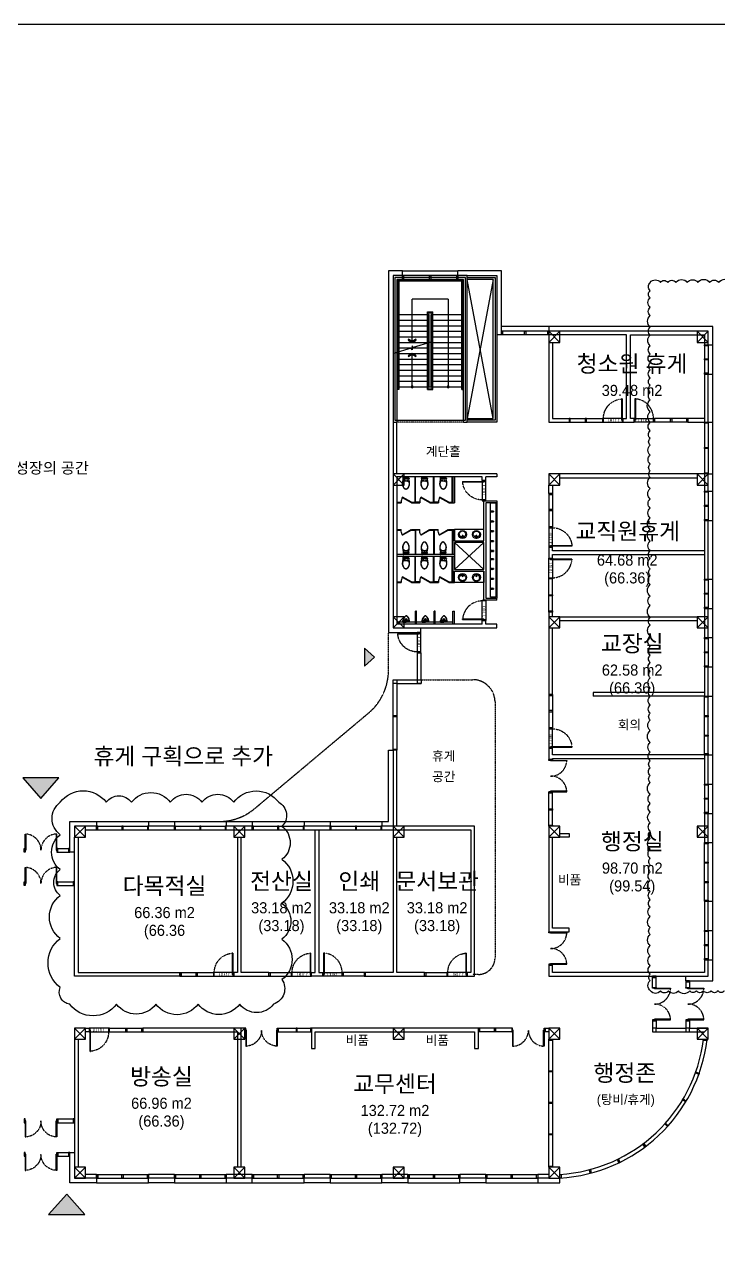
# Model space of a CAD drawing. Header units: millimetres. Extents: x 50157 to 283139, y 29188 to 187058.
# Drawn here: x 167693 to 205160, y 88576 to 154147 of the extents above; entities that cross this region are included whole.
import ezdxf
from ezdxf.enums import TextEntityAlignment as Align

# ---------------------------------------------------------------- set-up
doc = ezdxf.new("R2010")
doc.units = ezdxf.units.MM
doc.linetypes.add('D_HIDDEN', pattern=[0.35, 0.2, -0.15])
doc.linetypes.add('HID', pattern=[2.2, 1.5, -0.7])
doc.layers.get('Defpoints').update_dxf_attribs({"color": 163})
for name, color, linetype in [('A-DOOR', 4, 'Continuous'), ('A-FIN', 6, 'Continuous'), ('A-FIN-GL', 5, 'Continuous'), ('A-FIN-ST', 4, 'Continuous'), ('A-HID2', 7, 'HID'), ('A-HR', 6, 'Continuous'), ('A-LEAD', 7, 'Continuous'), ('A-PARK', 253, 'Continuous'), ('A-RC', 2, 'Continuous'), ('A-STAIR', 4, 'Continuous'), ('A-TOILET', 252, 'Continuous'), ('A-VOID', 1, 'Continuous'), ('A-WALL', 3, 'Continuous'), ('A-WALL-L', 7, 'Continuous'), ('A-WND2', 253, 'Continuous'), ('AA-DWXM-DOOR', 4, 'Continuous'), ('AA-REV', 150, 'Continuous'), ('AA-XXXX-MARK', 7, 'Continuous'), ('G-TEXT1', 3, 'Continuous'), ('G-TEXT2', 7, 'Continuous'), ('H-PAT 8', 8, 'Continuous'), ('SYMB-ENTER', 10, 'Continuous')]:
    doc.layers.add(name, color=color, linetype=linetype)
doc.layers.add('G-DEF1', color=163, linetype='Continuous', plot=False)
doc.styles.add('LIM_나눔바른고딕_L', font='NanumBarunGothic.ttf')
doc.styles.add('돋움_SEOP_건대특계관숙', font='gulim.ttc', dxfattribs={"width": 0.95})

# ---------------------------------------------------------------- blocks, each defined once
blk = doc.blocks.new('COL')
at = {"layer": 'A-RC'}
blk.add_lwpolyline([(-2370007, 768928), (-2369407, 768928), (-2369407, 769528), (-2370007, 769528)], close=True, dxfattribs=at)
at = {"layer": 'G-DEF1', "flags": 128}
for points in [[(-2370007, 769528), (-2369407, 768928)], [(-2370007, 768928), (-2369407, 769528)]]:
    blk.add_lwpolyline(points, dxfattribs=at)
blk = doc.blocks.new('AXIS-2')
for p in [(-191679.2, 12336.7), (-183679.2, 12336.7), (-200079.2, 4636.7), (-191679.2, 4636.7), (-183679.2, 4636.7), (-200079.2, -3063.3), (-191679.2, -3063.3), (-183679.2, -3063.3), (-217279.2, -14363.3), (-208679.2, -14363.3), (-200079.2, -14363.3), (-191679.2, -14363.3), (-183679.2, -14363.3), (-217279.2, -25263.3), (-208679.2, -25263.3), (-200079.2, -25263.3), (-191679.2, -25263.3), (-183679.2, -25263.3), (-217279.2, -32763.3), (-208679.2, -32763.3), (-200079.2, -32763.3), (-191679.2, -32763.3)]:
    blk.add_blockref('COL', p)
blk = doc.blocks.new('DOOR3')
at = {"color": 0, "linetype": 'ByBlock', "lineweight": -2}
for p, q in [((-1941164, -23266), (-1941114, -23266)), ((-1941164, -23466), (-1941164, -23266)), ((-1941114, -23466), (-1941164, -23466)), ((-1941114, -23266), (-1941114, -23466)), ((-1939364, -23266), (-1939414, -23266)), ((-1939414, -23266), (-1939414, -23466)), ((-1939414, -23466), (-1939364, -23466)), ((-1939364, -23466), (-1939364, -23266))]:
    blk.add_line(p, q, dxfattribs=at)
for points in [[(-1941114, -23366), (-1941114, -22496), (-1941084, -22496), (-1941084, -23366)], [(-1939414, -23366), (-1939414, -22496), (-1939444, -22496), (-1939444, -23366)]]:
    blk.add_lwpolyline(points, close=True, dxfattribs=at)
at = {"layer": 'H-PAT 8', "linetype": 'D_HIDDEN'}
for centre, start, end in [((-1941126, -23357), 359.43551, 87.24082), ((-1939403, -23357), 92.75918, 180.56449)]:
    blk.add_arc(centre, 862, start, end, dxfattribs=at)
blk = doc.blocks.new('150 프레임 문')
for p, q in [((2463571, -3159342), (2462421, -3159342)), ((2463571, -3159312), (2462521, -3159312))]:
    blk.add_line(p, q)
for points in [[(2462521, -3159312), (2462321, -3159312), (2462321, -3159262), (2462521, -3159262)], [(2462521, -3160362), (2462321, -3160362), (2462321, -3160312), (2462521, -3160312)]]:
    blk.add_lwpolyline(points, close=True)
at = {"layer": 'AA-DWXM-DOOR'}
for p, q in [((2462421, -3159312), (2462421, -3159342)), ((2463571, -3159312), (2463571, -3159342))]:
    blk.add_line(p, q, dxfattribs=at)
at = {"layer": 'Defpoints'}
for p, q in [((2462321, -3160312), (2462321, -3159312)), ((2462521, -3159312), (2462521, -3160312))]:
    blk.add_line(p, q, dxfattribs=at)
at = {"layer": 'H-PAT 8', "linetype": 'D_HIDDEN'}
blk.add_arc((2462521, -3159262), 1050, 270, 357.2706, dxfattribs=at)
at = {"layer": 'Defpoints', "style": 'LIM_나눔바른고딕_L'}
blk.add_text('1100', height=200, rotation=1350, dxfattribs=at).set_placement((2462421, -3159745), align=Align.MIDDLE_CENTER)
blk = doc.blocks.new('WIN2800')
at = {"layer": 'A-FIN-GL', "flags": 128}
for points in [[(-2617589, 733100), (-2614789, 733100)], [(-2617589, 732900), (-2614789, 732900)]]:
    blk.add_lwpolyline(points, dxfattribs=at)
at = {"layer": 'A-FIN-ST'}
for points in [[(-2617529, 732900), (-2617589, 732900), (-2617589, 733100), (-2617529, 733100)], [(-2616159, 732900), (-2616219, 732900), (-2616219, 733100), (-2616159, 733100)], [(-2614789, 732900), (-2614849, 732900), (-2614849, 733100), (-2614789, 733100)]]:
    blk.add_lwpolyline(points, close=True, dxfattribs=at)
at = {"layer": 'A-WND2', "flags": 128}
blk.add_lwpolyline([(-2617589, 732650), (-2614789, 732650)], dxfattribs=at)
blk = doc.blocks.new('apt104')
for p, q in [((-85, -230), (-85, -190)), ((-85, -190), (-65, -190)), ((-65, -190), (-65, -230)), ((115, -80), (15, -80)), ((115, -120), (15, -120)), ((65, -190), (65, -230)), ((85, -190), (65, -190)), ((85, -230), (85, -190)), ((150, -10), (110, -10)), ((110, -80), (110, -31))]:
    blk.add_line(p, q)
for points in [[(95, 0), (100, -10), (110, -10), (110, -31), (106, -31), (98, -31), (87, -30), (0, -30), (-87, -30), (-98, -31), (-106, -31), (-113, -32), (-119, -32), (-123, -33), (-125, -35), (-126, -38), (-127, -41), (-128, -45), (-129, -49), (-130, -56), (-131, -60), (-132, -64), (-133, -69), (-134, -75), (-135, -81), (-136, -86), (-141, -86), (-144, -85), (-147, -85), (-152, -85), (-156, -86), (-160, -88), (-163, -91), (-165, -94), (-166, -97), (-166, -99), (-166, -100), (-166, -101), (-166, -103), (-165, -106), (-163, -109), (-160, -112), (-156, -114), (-152, -115), (-147, -115), (-144, -115), (-141, -114), (-170, -280, 0.022182), (-179, -348, 0.0294), (-180, -400, 0.029565), (-177, -436, 0.035314), (-170, -465, 0.006976), (-166, -477, 0.004694), (-160, -495, 0.019426), (-144, -536, 0.015468), (-120, -585, 0.040875), (-101, -615, 0.036447), (-75, -645, 0.04843), (-50, -665, 0.068612), (-30, -675, 0.037226), (-14, -679, 0.041311), (0, -680, 0.041311), (14, -679, 0.037226), (30, -675, 0.068612), (50, -665, 0.04843), (75, -645, 0.036447), (101, -615, 0.040875), (120, -585, 0.015468), (144, -536, 0.019426), (160, -495, 0.004694), (166, -477, 0.006976), (170, -465, 0.035314), (177, -436, 0.029565), (180, -400, 0.0294), (179, -348, 0.022182), (170, -280), (142, -122, 0.455372), (150, -85), (150, -10), (160, -10), (165, 0)], [(-65, -90), (-136, -86, 1.060552)]]:
    blk.add_lwpolyline(points, format="xyb")
blk.add_lwpolyline([(155, -485, 0.01631), (169, -440, 0.029266), (175, -415, 0.059581), (176, -392, 0.031679), (170, -350, 0.018716), (159, -306, 0.029941), (150, -280, 0.016406), (142, -262, 0.013101), (130, -240, 0.031874), (118, -221, 0.236068), (115, -220), (-115, -220, 0.198912), (-124, -224, 0.091569), (-135, -240, 0.015343), (-142, -257, 0.011028), (-150, -280, 0.00909), (-161, -317, 0.010307), (-170, -350, 0.040097), (-176, -389, 0.059581), (-175, -415, 0.029266), (-169, -440, 0.01631), (-155, -485, 0.00591), (-139, -527, 0.010632), (-130, -550, 0.022415), (-115, -581, 0.027113), (-100, -605, 0.025219), (-89, -619, 0.015085), (-70, -640, 0.026781), (-54, -654, 0.03156), (-40, -665, 0.081068), (-24, -672, 0.057721), (0, -675, 0.044905), (18, -674, 0.063275), (30, -670, 0.056457), (48, -660, 0.038661), (70, -640, 0.016027), (90, -618, 0.028675), (100, -605, 0.023657), (116, -579, 0.022415), (130, -550, 0.010632), (139, -527, 0.00591)], format="xyb", close=True)
for points in [[(-141, -114), (-65, -110)], [(-65, -230), (-85, -230)], [(-15, -80), (-65, -80), (-65, -120), (-15, -120)], [(65, -230), (85, -230)]]:
    blk.add_lwpolyline(points)
blk.add_circle((0, -100), 25)
for centre, radius, start, end in [((0, -100), 35, 34.8499, 145.1501), ((0, -100), 35, 214.8499, 325.1501), ((130, -100), 25, 36.8699, 298.93716)]:
    blk.add_arc(centre, radius, start, end)
blk = doc.blocks.new('A$C198f86d3')
at = {"lineweight": -3}
for p, q in [((-181, 0), (0, 0)), ((-181, 0), (-181, -90)), ((181, 0), (0, 0)), ((181, 0), (181, -90))]:
    blk.add_line(p, q, dxfattribs=at)
for radius in [32.5, 20]:
    blk.add_circle((0, -163), radius, dxfattribs=at)
for centre, radius, start, end in [((21, 736), 820, 255.72402, 268.59199), ((204, -34), 390, 188.34282, 230.09684), ((21, 736), 853, 256.32177, 268.59199), ((-39, -123), 116, 168.39302, 198.94105), ((209, -30), 381, 200.06092, 229.98251), ((0, -280), 69.6, 228.89304, 269.99777), ((0, -280), 54.6, 229.10785, 269.99643), ((-21, 736), 820, 271.40354, 284.27152), ((-21, 736), 853, 271.40354, 283.67377), ((0, -280), 54.6, 269.99911, 310.88768), ((0, -280), 69.6, 269.99777, 311.10249), ((-209, -30), 381, 310.01302, 339.93462), ((-204, -34), 390, 309.8987, 351.65272), ((39, -123), 116, 341.05449, 11.60252)]:
    blk.add_arc(centre, radius, start, end, dxfattribs=at)
blk = doc.blocks.new('T-1')
at = {"layer": 'A-RC'}
for p, q in [((-2578263, 774165), (-2583863, 774165)), ((-2583863, 774165), (-2583863, 765865)), ((-2583663, 773965), (-2583663, 766065)), ((-2579063, 773815), (-2579063, 774015)), ((-2578863, 773815), (-2578863, 774015)), ((-2583863, 765865), (-2578263, 765865)), ((-2579063, 766065), (-2579063, 766265)), ((-2578863, 766065), (-2578863, 766265))]:
    blk.add_line(p, q, dxfattribs=at)
at = {"layer": 'A-RC', "flags": 128}
for points in [[(-2579063, 774015), (-2583663, 774015)], [(-2579063, 773815), (-2578863, 773815)], [(-2578263, 774165), (-2578263, 774015), (-2578863, 774015)], [(-2579063, 766065), (-2583663, 766065)], [(-2579063, 766265), (-2578863, 766265)], [(-2578263, 765865), (-2578263, 766065), (-2578863, 766065)]]:
    blk.add_lwpolyline(points, dxfattribs=at)
at = {"layer": 'A-TOILET'}
for p, q in [((-2581648, 772645), (-2581648, 774015)), ((-2580678, 772645), (-2580678, 774015)), ((-2580648, 772615), (-2580648, 774015)), ((-2583663, 772645), (-2583429, 772645)), ((-2583663, 772615), (-2583429, 772615)), ((-2582879, 772645), (-2582879, 772615)), ((-2582879, 772615), (-2582429, 772615)), ((-2581879, 772645), (-2581879, 772615)), ((-2581879, 772615), (-2581414, 772615)), ((-2581414, 772645), (-2581648, 772645)), ((-2580864, 772645), (-2580678, 772645)), ((-2580864, 772645), (-2580864, 772615)), ((-2580864, 772615), (-2580633, 772615)), ((-2578613, 767515), (-2578613, 772615)), ((-2578613, 772615), (-2578313, 772615)), ((-2578313, 772615), (-2578313, 767515)), ((-2578263, 772615), (-2578263, 767465)), ((-2583663, 771165), (-2583429, 771165)), ((-2583663, 771135), (-2583429, 771135)), ((-2582879, 771165), (-2582429, 771165)), ((-2582879, 771135), (-2582879, 771165)), ((-2582429, 771135), (-2582648, 771135)), ((-2582648, 771135), (-2582648, 769815)), ((-2581879, 771135), (-2581879, 771165)), ((-2581879, 771165), (-2581429, 771165)), ((-2581648, 771135), (-2581648, 769815)), ((-2581429, 771135), (-2581648, 771135)), ((-2580879, 771165), (-2580648, 771165)), ((-2580879, 771135), (-2580879, 771165)), ((-2580648, 771165), (-2580648, 769815)), ((-2580143, 770733), (-2580146, 770733)), ((-2580090, 770707), (-2580146, 770707)), ((-2580132, 770810), (-2580138, 770738)), ((-2580105, 770810), (-2580132, 770810)), ((-2580098, 770738), (-2580105, 770810)), ((-2579396, 770707), (-2579340, 770707)), ((-2579388, 770738), (-2579381, 770810)), ((-2579381, 770810), (-2579355, 770810)), ((-2579355, 770810), (-2579348, 770738)), ((-2579343, 770733), (-2579340, 770733)), ((-2581648, 768345), (-2581648, 769715)), ((-2580678, 768345), (-2580678, 769715)), ((-2580648, 768315), (-2580648, 769715)), ((-2580143, 768747), (-2580146, 768747)), ((-2580132, 768670), (-2580138, 768743)), ((-2580105, 768670), (-2580132, 768670)), ((-2580098, 768743), (-2580105, 768670)), ((-2579388, 768743), (-2579381, 768670)), ((-2579381, 768670), (-2579355, 768670)), ((-2579355, 768670), (-2579348, 768743)), ((-2579343, 768747), (-2579340, 768747)), ((-2583663, 768345), (-2583429, 768345)), ((-2583663, 768315), (-2583429, 768315)), ((-2582879, 768345), (-2582879, 768315)), ((-2582879, 768315), (-2582429, 768315)), ((-2581879, 768345), (-2581879, 768315)), ((-2581879, 768315), (-2581414, 768315)), ((-2581414, 768345), (-2581648, 768345)), ((-2580864, 768345), (-2580678, 768345)), ((-2580864, 768345), (-2580864, 768315)), ((-2580864, 768315), (-2580633, 768315)), ((-2578313, 767515), (-2578613, 767515)), ((-2582648, 766065), (-2582648, 766765)), ((-2582598, 766765), (-2582648, 766765)), ((-2582598, 766065), (-2582598, 766765)), ((-2581648, 766065), (-2581648, 766765)), ((-2581598, 766765), (-2581648, 766765)), ((-2581598, 766065), (-2581598, 766765)), ((-2582648, 766165), (-2583663, 766165)), ((-2581648, 766165), (-2582598, 766165)), ((-2580648, 766165), (-2581598, 766165))]:
    blk.add_line(p, q, dxfattribs=at)
for points in [[(-2582879, 772645), (-2582678, 772645), (-2582678, 774015)], [(-2582429, 772645), (-2582648, 772645), (-2582648, 774015)], [(-2581879, 772645), (-2581678, 772645), (-2581678, 774015)], [(-2578561, 772160), (-2578613, 772160), (-2578613, 772120), (-2578561, 772120)], [(-2578561, 772120), (-2578613, 772120), (-2578613, 772160), (-2578561, 772160)], [(-2578491, 772120), (-2578438, 772120), (-2578438, 772160), (-2578491, 772160)], [(-2578491, 772160), (-2578438, 772160), (-2578438, 772120), (-2578491, 772120)], [(-2582879, 771135), (-2582678, 771135), (-2582678, 769815)], [(-2581879, 771135), (-2581678, 771135), (-2581678, 769815)], [(-2580879, 771135), (-2580678, 771135), (-2580678, 769815)], [(-2578561, 771627), (-2578613, 771627), (-2578613, 771587), (-2578561, 771587)], [(-2578561, 771587), (-2578613, 771587), (-2578613, 771627), (-2578561, 771627)], [(-2578491, 771587), (-2578438, 771587), (-2578438, 771627), (-2578491, 771627)], [(-2578491, 771627), (-2578438, 771627), (-2578438, 771587), (-2578491, 771587)], [(-2578561, 771093), (-2578613, 771093), (-2578613, 771053), (-2578561, 771053)], [(-2578561, 771053), (-2578613, 771053), (-2578613, 771093), (-2578561, 771093)], [(-2578561, 770560), (-2578613, 770560), (-2578613, 770520), (-2578561, 770520)], [(-2578561, 770520), (-2578613, 770520), (-2578613, 770560), (-2578561, 770560)], [(-2578491, 771053), (-2578438, 771053), (-2578438, 771093), (-2578491, 771093)], [(-2578491, 771093), (-2578438, 771093), (-2578438, 771053), (-2578491, 771053)], [(-2578491, 770520), (-2578438, 770520), (-2578438, 770560), (-2578491, 770560)], [(-2578491, 770560), (-2578438, 770560), (-2578438, 770520), (-2578491, 770520)], [(-2578561, 770027), (-2578613, 770027), (-2578613, 769987), (-2578561, 769987)], [(-2578561, 769987), (-2578613, 769987), (-2578613, 770027), (-2578561, 770027)], [(-2578491, 769987), (-2578438, 769987), (-2578438, 770027), (-2578491, 770027)], [(-2578491, 770027), (-2578438, 770027), (-2578438, 769987), (-2578491, 769987)], [(-2582879, 768345), (-2582678, 768345), (-2582678, 769715)], [(-2582429, 768345), (-2582648, 768345), (-2582648, 769715)], [(-2581879, 768345), (-2581678, 768345), (-2581678, 769715)], [(-2578561, 769553), (-2578613, 769553), (-2578613, 769593), (-2578561, 769593)], [(-2578561, 769593), (-2578613, 769593), (-2578613, 769553), (-2578561, 769553)], [(-2578491, 769593), (-2578438, 769593), (-2578438, 769553), (-2578491, 769553)], [(-2578491, 769553), (-2578438, 769553), (-2578438, 769593), (-2578491, 769593)], [(-2578561, 769020), (-2578613, 769020), (-2578613, 769060), (-2578561, 769060)], [(-2578561, 769060), (-2578613, 769060), (-2578613, 769020), (-2578561, 769020)], [(-2578561, 768487), (-2578613, 768487), (-2578613, 768527), (-2578561, 768527)], [(-2578561, 768527), (-2578613, 768527), (-2578613, 768487), (-2578561, 768487)], [(-2578491, 769060), (-2578438, 769060), (-2578438, 769020), (-2578491, 769020)], [(-2578491, 769020), (-2578438, 769020), (-2578438, 769060), (-2578491, 769060)], [(-2578491, 768527), (-2578438, 768527), (-2578438, 768487), (-2578491, 768487)], [(-2578491, 768487), (-2578438, 768487), (-2578438, 768527), (-2578491, 768527)], [(-2578561, 767953), (-2578613, 767953), (-2578613, 767993), (-2578561, 767993)], [(-2578561, 767993), (-2578613, 767993), (-2578613, 767953), (-2578561, 767953)], [(-2578491, 767993), (-2578438, 767993), (-2578438, 767953), (-2578491, 767953)], [(-2578491, 767953), (-2578438, 767953), (-2578438, 767993), (-2578491, 767993)]]:
    blk.add_lwpolyline(points, dxfattribs=at)
for points in [[(-2583370, 772894, 0.1142), (-2583429, 772645), (-2583429, 772615)], [(-2582370, 772894, 0.1142), (-2582429, 772645), (-2582429, 772615)], [(-2581355, 772894, 0.1142), (-2581414, 772645), (-2581414, 772615)], [(-2583370, 770886, -0.1142), (-2583429, 771135), (-2583429, 771165)], [(-2582370, 770886, -0.1142), (-2582429, 771135), (-2582429, 771165)], [(-2581370, 770886, -0.1142), (-2581429, 771135), (-2581429, 771165)], [(-2580101, 770773, 0.064435), (-2580049, 770784, 0.091719), (-2579993, 770817, 0.103599), (-2579954, 770867, 0.113912), (-2579942, 770923, 0.113912), (-2579954, 770979, 0.103599), (-2579993, 771029, 0.091719), (-2580049, 771061, 0.084785), (-2580118, 771073, 0.084785), (-2580187, 771061, 0.091719), (-2580243, 771029, 0.103599), (-2580282, 770979, 0.113912), (-2580295, 770923, 0.113912), (-2580282, 770867, 0.103599), (-2580243, 770817, 0.091719), (-2580187, 770784, 0.064435), (-2580135, 770773, 0.084785)], [(-2580098, 770738, 0.386916), (-2580093, 770733), (-2580090, 770733)], [(-2579385, 770773, -0.064435), (-2579437, 770784, -0.091719), (-2579493, 770817, -0.103599), (-2579532, 770867, -0.113912), (-2579545, 770923, -0.113912), (-2579532, 770979, -0.103599), (-2579493, 771029, -0.091719), (-2579437, 771061, -0.084785), (-2579368, 771073, -0.084785), (-2579299, 771061, -0.091719), (-2579243, 771029, -0.103599), (-2579204, 770979, -0.113912), (-2579191, 770923, -0.113912), (-2579204, 770867, -0.103599), (-2579243, 770817, -0.091719), (-2579299, 770784, -0.064435), (-2579351, 770773, -0.084785)], [(-2579396, 770733), (-2579393, 770733, 0.386916), (-2579388, 770738)], [(-2583370, 768594, 0.1142), (-2583429, 768345), (-2583429, 768315)], [(-2582370, 768594, 0.1142), (-2582429, 768345), (-2582429, 768315)], [(-2581355, 768594, 0.1142), (-2581414, 768345), (-2581414, 768315)], [(-2580101, 768707, -0.064435), (-2580049, 768696, -0.091719), (-2579993, 768664, -0.103599), (-2579954, 768614, -0.113912), (-2579942, 768558, -0.113912), (-2579954, 768501, -0.103599), (-2579993, 768451, -0.091719), (-2580049, 768419, -0.084785), (-2580118, 768407, -0.084785), (-2580187, 768419, -0.091719), (-2580243, 768451, -0.103599), (-2580282, 768501, -0.113912), (-2580295, 768558, -0.113912), (-2580282, 768614, -0.103599), (-2580243, 768664, -0.091719), (-2580187, 768696, -0.064435), (-2580135, 768707, -0.084785)], [(-2580098, 768743, -0.386916), (-2580093, 768747), (-2580090, 768747)], [(-2579385, 768707, 0.064435), (-2579437, 768696, 0.091719), (-2579493, 768664, 0.103599), (-2579532, 768614, 0.113912), (-2579545, 768558, 0.113912), (-2579532, 768501, 0.103599), (-2579493, 768451, 0.091719), (-2579437, 768419, 0.084785), (-2579368, 768407, 0.084785), (-2579299, 768419, 0.091719), (-2579243, 768451, 0.103599), (-2579204, 768501, 0.113912), (-2579191, 768558, 0.113912), (-2579204, 768614, 0.103599), (-2579243, 768664, 0.091719), (-2579299, 768696, 0.064435), (-2579351, 768707, 0.084785)], [(-2579396, 768747), (-2579393, 768747, -0.386916), (-2579388, 768743)]]:
    blk.add_lwpolyline(points, format="xyb", dxfattribs=at)
for points in [[(-2582879, 772645), (-2583355, 772920), (-2583370, 772894), (-2582894, 772619)], [(-2581879, 772645), (-2582355, 772920), (-2582370, 772894), (-2581894, 772619)], [(-2580864, 772645), (-2581340, 772920), (-2581355, 772894), (-2580879, 772619)], [(-2582879, 771135), (-2583355, 770860), (-2583370, 770886), (-2582894, 771161)], [(-2581879, 771135), (-2582355, 770860), (-2582370, 770886), (-2581894, 771161)], [(-2580879, 771135), (-2581355, 770860), (-2581370, 770886), (-2580894, 771161)], [(-2580548, 771165), (-2580548, 770565), (-2578963, 770565), (-2578963, 771165)], [(-2582879, 768345), (-2583355, 768620), (-2583370, 768594), (-2582894, 768319)], [(-2581879, 768345), (-2582355, 768620), (-2582370, 768594), (-2581894, 768319)], [(-2580864, 768345), (-2581340, 768620), (-2581355, 768594), (-2580879, 768319)], [(-2580548, 768315), (-2580548, 768915), (-2578963, 768915), (-2578963, 768315)]]:
    blk.add_lwpolyline(points, close=True, dxfattribs=at)
for centre, radius in [((-2578526, 772140), 40), ((-2578526, 772140), 40), ((-2580118, 770897), 218), ((-2579368, 770897), 218), ((-2578526, 771607), 40), ((-2578526, 771607), 40), ((-2578526, 771073), 40), ((-2578526, 771073), 40), ((-2580166, 770720), 23.7), ((-2580118, 770844), 14.2), ((-2580071, 770720), 23.7), ((-2579415, 770720), 23.7), ((-2579368, 770844), 14.2), ((-2579320, 770720), 23.7), ((-2578526, 770540), 40), ((-2578526, 770540), 40), ((-2578526, 770007), 40), ((-2578526, 770007), 40), ((-2578526, 769573), 40), ((-2578526, 769573), 40), ((-2580118, 768584), 218), ((-2580166, 768760), 23.7), ((-2580118, 768636), 14.2), ((-2580071, 768760), 23.7), ((-2579368, 768584), 218), ((-2579415, 768760), 23.7), ((-2579368, 768636), 14.2), ((-2579320, 768760), 23.7), ((-2578526, 769040), 40), ((-2578526, 769040), 40), ((-2578526, 768507), 40), ((-2578526, 768507), 40), ((-2578526, 767973), 40), ((-2578526, 767973), 40)]:
    blk.add_circle(centre, radius, dxfattribs=at)
for centre, start, end in [((-2580143, 770738), 270, 354.60905), ((-2579343, 770738), 185.39095, 270), ((-2580143, 768742), 5.39095, 90), ((-2579343, 768742), 90, 174.60906)]:
    blk.add_arc(centre, 4.75, start, end, dxfattribs=at)
at = {"layer": 'A-VOID'}
for p, q in [((-2580548, 769015), (-2578963, 770465)), ((-2580548, 770465), (-2578963, 769015))]:
    blk.add_line(p, q, dxfattribs=at)
at = {"layer": 'A-WALL', "flags": 128}
for points in [[(-2580648, 774015), (-2580648, 772615)], [(-2580548, 774015), (-2580548, 772615)], [(-2580648, 772615), (-2580548, 772615)], [(-2578963, 770565), (-2578963, 772715), (-2578263, 772715), (-2578263, 772615)], [(-2578263, 772615), (-2578863, 772615), (-2578863, 767465), (-2578263, 767465)], [(-2580648, 769815), (-2580648, 771165)], [(-2580648, 771165), (-2580548, 771165)], [(-2580548, 770565), (-2580548, 771165)], [(-2580548, 770565), (-2578963, 770565)], [(-2578963, 770465), (-2580548, 770465), (-2580548, 769015)], [(-2578963, 769015), (-2578963, 770465)], [(-2580548, 769815), (-2583663, 769815)], [(-2580548, 769715), (-2583663, 769715)], [(-2580648, 769715), (-2580648, 768315), (-2580548, 768315), (-2580548, 768915)], [(-2580548, 769015), (-2578963, 769015)], [(-2580548, 768915), (-2578963, 768915)], [(-2578263, 767365), (-2578963, 767365), (-2578963, 768915)], [(-2578263, 767365), (-2578263, 767465)], [(-2580648, 766065), (-2580648, 766765)], [(-2580648, 766765), (-2580548, 766765)], [(-2580548, 766065), (-2580548, 766765)]]:
    blk.add_lwpolyline(points, dxfattribs=at)
at = {"layer": 'A-DOOR', "linetype": 'Continuous', "ltscale": 300, "xscale": -1, "rotation": 359.9999999999999}
blk.add_blockref('150 프레임 문', (-116542, 3933077), dxfattribs=at)
at = {"layer": 'A-DOOR', "linetype": 'Continuous', "ltscale": 300, "rotation": 180}
blk.add_blockref('150 프레임 문', (-116542, -2392997), dxfattribs=at)
at = {"layer": 'A-TOILET', "xscale": -1, "rotation": 359.999999361387}
for p in [(-2583171, 774015), (-2582171, 774015), (-2581156, 774015), (-2583171, 769715), (-2582171, 769715), (-2581156, 769715)]:
    blk.add_blockref('apt104', p, dxfattribs=at)
at = {"layer": 'A-TOILET'}
for name, p, rotation in [('apt104', (-2583171, 769815), 180.0000006386127), ('apt104', (-2582171, 769815), 180.0000006386127), ('apt104', (-2581171, 769815), 180.0000006386127), ('A$C198f86d3', (-2583156, 766165), 180), ('A$C198f86d3', (-2582123, 766165), 180), ('A$C198f86d3', (-2581123, 766165), 180)]:
    blk.add_blockref(name, p, dxfattribs=dict(at, rotation=rotation))
blk = doc.blocks.new('win1580-')
at = {"layer": 'A-FIN-GL', "flags": 128}
for points in [[(-2547196, 776255), (-2547196, 774675)], [(-2546996, 776255), (-2546996, 774675)]]:
    blk.add_lwpolyline(points, dxfattribs=at)
at = {"layer": 'A-FIN-ST'}
for points in [[(-2546996, 776255), (-2546996, 776195), (-2547196, 776195), (-2547196, 776255)], [(-2546996, 775495), (-2546996, 775435), (-2547196, 775435), (-2547196, 775495)], [(-2546996, 774735), (-2546996, 774675), (-2547196, 774675), (-2547196, 774735)]]:
    blk.add_lwpolyline(points, close=True, dxfattribs=at)
at = {"layer": 'A-WND2', "flags": 128}
blk.add_lwpolyline([(-2546746, 774675), (-2546746, 776255)], dxfattribs=at)
blk = doc.blocks.new('A$Cd8b1d8e2')
at = {"layer": 'AA-XXXX-MARK'}
h = blk.add_hatch(color=256, dxfattribs=at)
h.dxf.hatch_style = 1
edge = h.paths.add_edge_path()
edge.add_arc((0, 0), 0.5, 0, 360)
blk.add_circle((0, 0), 0.5, dxfattribs=at)
blk = doc.blocks.new('ST-3')
at = {"layer": 'A-LEAD'}
for points in [[(-2264912, 993174), (-2264955, 993199), (-2264844, 993390), (-2264955, 993582), (-2264912, 993607), (-2264787, 993390)], [(-2264062, 993607), (-2264018, 993582), (-2264129, 993390), (-2264018, 993199), (-2264062, 993174), (-2264187, 993390)]]:
    blk.add_hatch(color=256, dxfattribs=at).paths.add_polyline_path(points)
at = {"layer": 'A-FIN-GL'}
blk.add_line((-2260787, 995865), (-2260787, 992865), dxfattribs=at)
at = {"layer": 'A-FIN-GL', "flags": 128}
blk.add_lwpolyline([(-2260587, 995865), (-2260587, 992865)], dxfattribs=at)
at = {"layer": 'A-FIN-ST'}
for points in [[(-2260587, 995805), (-2260587, 995865), (-2260787, 995865), (-2260787, 995805)], [(-2260587, 994335), (-2260587, 994395), (-2260787, 994395), (-2260787, 994335)], [(-2260587, 992865), (-2260587, 992925), (-2260787, 992925), (-2260787, 992865)]]:
    blk.add_lwpolyline(points, close=True, dxfattribs=at)
at = {"layer": 'A-HID2'}
blk.add_lwpolyline([(-2268487, 996165), (-2268487, 992565)], dxfattribs=at)
at = {"layer": 'A-HR'}
for p, q in [((-2266737, 996115), (-2260837, 996115)), ((-2266737, 996065), (-2266737, 996115)), ((-2266737, 996065), (-2260887, 996065)), ((-2260887, 996065), (-2260887, 992665)), ((-2260837, 996115), (-2260837, 992615)), ((-2266737, 994515), (-2262537, 994515)), ((-2266737, 994215), (-2266737, 994515)), ((-2266737, 994215), (-2262537, 994215)), ((-2266687, 994465), (-2262587, 994465)), ((-2266687, 994265), (-2266687, 994465)), ((-2266687, 994265), (-2262587, 994265)), ((-2262587, 994265), (-2262587, 994465)), ((-2262537, 994215), (-2262537, 994515)), ((-2260887, 992665), (-2266737, 992665)), ((-2266737, 992665), (-2266737, 992615)), ((-2260837, 992615), (-2266737, 992615))]:
    blk.add_line(p, q, dxfattribs=at)
at = {"layer": 'A-LEAD'}
for p, q in [((-2261862, 995340), (-2266587, 995340)), ((-2261862, 995340), (-2261862, 993390)), ((-2266587, 993390), (-2264787, 993390)), ((-2264129, 993390), (-2261862, 993390))]:
    blk.add_line(p, q, dxfattribs=at)
blk.add_lwpolyline([(-2264183, 994402), (-2264469, 993448), (-2264382, 993390), (-2264591, 993390), (-2264504, 993333), (-2264790, 992378)], dxfattribs=at)
for points in [[(-2264912, 993174), (-2264955, 993199), (-2264844, 993390), (-2264955, 993582), (-2264912, 993607), (-2264787, 993390)], [(-2264062, 993607), (-2264018, 993582), (-2264129, 993390), (-2264018, 993199), (-2264062, 993174), (-2264187, 993390)]]:
    blk.add_lwpolyline(points, close=True, dxfattribs=at)
at = {"layer": 'A-RC'}
for p, q in [((-2268487, 996165), (-2268487, 996365)), ((-2268487, 996365), (-2260587, 996365)), ((-2268487, 996165), (-2260787, 996165)), ((-2260787, 996165), (-2260787, 995865)), ((-2260587, 996365), (-2260587, 995865)), ((-2260787, 995865), (-2260587, 995865)), ((-2260587, 992865), (-2260587, 992365)), ((-2268487, 992365), (-2268487, 992565)), ((-2260587, 992365), (-2268487, 992365))]:
    blk.add_line(p, q, dxfattribs=at)
at = {"layer": 'A-RC', "flags": 128}
blk.add_lwpolyline([(-2260587, 992865), (-2260787, 992865), (-2260787, 992565), (-2268487, 992565)], dxfattribs=at)
at = {"layer": 'A-STAIR'}
for p, q in [((-2266587, 994515), (-2266587, 996165)), ((-2266287, 994515), (-2266287, 996165)), ((-2265987, 994515), (-2265987, 996165)), ((-2265687, 994515), (-2265687, 996165)), ((-2265387, 994515), (-2265387, 996165)), ((-2265087, 994515), (-2265087, 996165)), ((-2264787, 994515), (-2264787, 996165)), ((-2264487, 994515), (-2264487, 996165)), ((-2264187, 994515), (-2264187, 996165)), ((-2263887, 994515), (-2263887, 996165)), ((-2263587, 994515), (-2263587, 996165)), ((-2263287, 994515), (-2263287, 996165)), ((-2262987, 994515), (-2262987, 996165)), ((-2262687, 994515), (-2262687, 996165)), ((-2266587, 994265), (-2266587, 994465)), ((-2266587, 994415), (-2262687, 994415)), ((-2266587, 994315), (-2262687, 994315)), ((-2266587, 992565), (-2266587, 994215)), ((-2266287, 994415), (-2266287, 994465)), ((-2266287, 994265), (-2266287, 994315)), ((-2266287, 992565), (-2266287, 994215)), ((-2265987, 994415), (-2265987, 994465)), ((-2265987, 994265), (-2265987, 994315)), ((-2265987, 992565), (-2265987, 994215)), ((-2265687, 994415), (-2265687, 994465)), ((-2265687, 994265), (-2265687, 994315)), ((-2265687, 992565), (-2265687, 994215)), ((-2265387, 994415), (-2265387, 994465)), ((-2265387, 994265), (-2265387, 994315)), ((-2265387, 992565), (-2265387, 994215)), ((-2265087, 994415), (-2265087, 994465)), ((-2265087, 994265), (-2265087, 994315)), ((-2265087, 992565), (-2265087, 994215)), ((-2264787, 994415), (-2264787, 994465)), ((-2264787, 994265), (-2264787, 994315)), ((-2264787, 992565), (-2264787, 994215)), ((-2264487, 994415), (-2264487, 994465)), ((-2264487, 994265), (-2264487, 994315)), ((-2264487, 992565), (-2264487, 994215)), ((-2264187, 994415), (-2264187, 994465)), ((-2264187, 994265), (-2264187, 994315)), ((-2264187, 992565), (-2264187, 994215)), ((-2263887, 994415), (-2263887, 994465)), ((-2263887, 994265), (-2263887, 994315)), ((-2263887, 992565), (-2263887, 994215)), ((-2263587, 994415), (-2263587, 994465)), ((-2263587, 994265), (-2263587, 994315)), ((-2263587, 992565), (-2263587, 994215)), ((-2263287, 994415), (-2263287, 994465)), ((-2263287, 994265), (-2263287, 994315)), ((-2263287, 992565), (-2263287, 994215)), ((-2262987, 994415), (-2262987, 994465)), ((-2262987, 994265), (-2262987, 994315)), ((-2262987, 992565), (-2262987, 994215)), ((-2262687, 994415), (-2262687, 994465)), ((-2262687, 994265), (-2262687, 994315)), ((-2262687, 992565), (-2262687, 994215))]:
    blk.add_line(p, q, dxfattribs=at)
at = {"layer": 'Defpoints'}
blk.add_lwpolyline([(-2260687, 996265), (-2260687, 992465), (-2268387, 992465), (-2268387, 996265)], close=True, dxfattribs=at)
at = {"layer": 'A-LEAD', "xscale": 100, "yscale": 100, "zscale": 100, "rotation": 180}
for p in [(-2266587, 995340), (-2266587, 993390)]:
    blk.add_blockref('A$Cd8b1d8e2', p, dxfattribs=at)
blk = doc.blocks.new('CORE-4')
at = {"layer": 'A-RC', "flags": 128}
for points in [[(-2555977, 784865), (-2554377, 784865), (-2554377, 776965), (-2555977, 776965)], [(-2555977, 777165), (-2554577, 777165), (-2554577, 784665), (-2555977, 784665)]]:
    blk.add_lwpolyline(points, dxfattribs=at)
at = {"layer": 'A-VOID'}
for p, q in [((-2554577, 784665), (-2555977, 777165)), ((-2554577, 777165), (-2555977, 784665))]:
    blk.add_line(p, q, dxfattribs=at)
at = {"layer": 'Defpoints', "flags": 128}
blk.add_lwpolyline([(-2555977, 784765), (-2554477, 784765), (-2554477, 777065), (-2555977, 777065)], dxfattribs=at)
at = {"xscale": -1, "rotation": 270}
blk.add_blockref('ST-3', (-3552342, 3045452), dxfattribs=at)

msp = doc.modelspace()

# ---------------------------------------------------------------- hatches: boundary and pattern name
at = {"layer": 'SYMB-ENTER'}
h = msp.add_hatch(color=256, dxfattribs=at)
h.dxf.hatch_style = 1
h.paths.add_polyline_path([(186595, 119997), (186040, 120483), (186040, 119511)])
h = msp.add_hatch(color=256, dxfattribs=at)
h.dxf.hatch_style = 1
h.paths.add_polyline_path([(168588, 112376), (169560, 113486), (167616, 113486)])
h = msp.add_hatch(color=256, dxfattribs=at)
h.dxf.hatch_style = 1
h.paths.add_polyline_path([(169979, 91038), (169007, 89928), (170951, 89928)])

# ---------------------------------------------------------------- linework, layer by layer
msp.add_lwpolyline([(77837, 154147), (213416, 154147), (213416, 29188), (77837, 29188)], close=True)
at = {"layer": 'A-FIN', "flags": 128}
for points in [[(188093, 140838), (187343, 140838), (187343, 121338), (189093, 121338), (189093, 121588)], [(188093, 140588), (188093, 140838)], [(193443, 137388), (193443, 140838), (191093, 140838)], [(191093, 140588), (191093, 140838)], [(195993, 137838), (195993, 137588)], [(204843, 136858), (204843, 137838), (195993, 137838)], [(193443, 137388), (193193, 137388)], [(204593, 136858), (204843, 136858)], [(204593, 135278), (204843, 135278)], [(204843, 132688), (204843, 135278)], [(204593, 132688), (204843, 132688)], [(204593, 129888), (204843, 129888)], [(204843, 128958), (204843, 129888)], [(204593, 128958), (204843, 128958)], [(204593, 127378), (204843, 127378)], [(204843, 124218), (204843, 127378)], [(204593, 124218), (204843, 124218)], [(204593, 122638), (204843, 122638)], [(204843, 121058), (204843, 122638)], [(204593, 121058), (204843, 121058)], [(204593, 119478), (204843, 119478)], [(204843, 117898), (204843, 119478)], [(204593, 117898), (204843, 117898)], [(186993, 111138), (187343, 111138), (187343, 114988), (187593, 114988)], [(204593, 114738), (204843, 114738)], [(204843, 113158), (204843, 114738)], [(204593, 113158), (204843, 113158)], [(204593, 111578), (204843, 111578)], [(204843, 109998), (204843, 111578)], [(170143, 111138), (171593, 111138)], [(170393, 109488), (170143, 109488), (170143, 111138)], [(171593, 111138), (171593, 110888)], [(174393, 111138), (175793, 111138)], [(174393, 111138), (174393, 110888)], [(175793, 111138), (175793, 110888)], [(178593, 111138), (179993, 111138)], [(178593, 111138), (178593, 110888)], [(179993, 111138), (179993, 110888)], [(182793, 111138), (184193, 111138)], [(182793, 111138), (182793, 110888)], [(184193, 111138), (184193, 110888)], [(186993, 111138), (186993, 110888)], [(204593, 109998), (204843, 109998)], [(204593, 106838), (204843, 106838)], [(204843, 105258), (204843, 106838)], [(204593, 105258), (204843, 105258)], [(203393, 102538), (204843, 102538), (204843, 103678)], [(204593, 103678), (204843, 103678)], [(203393, 102538), (203393, 102788)], [(171593, 91888), (171593, 91638), (170143, 91638), (170143, 93288), (170393, 93288)], [(175793, 91888), (175793, 91638), (174393, 91638), (174393, 91888)], [(178593, 91888), (178593, 91638), (179993, 91638), (179993, 91888)], [(184193, 91888), (184193, 91638), (182793, 91638), (182793, 91888)], [(188393, 91888), (188393, 91638), (186993, 91638), (186993, 91888)], [(192593, 91888), (192593, 91638), (191193, 91638), (191193, 91888)], [(195393, 91888), (195393, 91638), (196593, 91638), (196593, 91888)]]:
    msp.add_lwpolyline(points, dxfattribs=at)
at = {"layer": 'A-FIN-GL'}
for p, q in [((187593, 115004), (187593, 118788)), ((187593, 118788), (189105, 118788)), ((187793, 118588), (189105, 118588)), ((187793, 118588), (187793, 115004)), ((203393, 102543), (203393, 102188)), ((203593, 102543), (203593, 102188)), ((201593, 100388), (201593, 99788)), ((201793, 100388), (201793, 99988)), ((203393, 100388), (203393, 99988)), ((203593, 100388), (203593, 99988)), ((201593, 99788), (204371, 99788)), ((201793, 99988), (203393, 99988)), ((203593, 99988), (204583, 99988))]:
    msp.add_line(p, q, dxfattribs=at)
at = {"layer": 'A-FIN-GL', "flags": 128}
for points in [[(195993, 137588), (193443, 137588)], [(195993, 137388), (193443, 137388)], [(197093, 132888), (198893, 132888)], [(197093, 132688), (198893, 132688)], [(203493, 132888), (201693, 132888)], [(203493, 132688), (201693, 132688)], [(204393, 132688), (204393, 129888)], [(204593, 132688), (204593, 129888)], [(195993, 128838), (195993, 127038)], [(196193, 128838), (196193, 127038)], [(195993, 122438), (195993, 124238)], [(196193, 122438), (196193, 124238)], [(188893, 120238), (188893, 118788)], [(189093, 120238), (189093, 118788)], [(195993, 117988), (195993, 116188)], [(196193, 117988), (196193, 116188)], [(204393, 114738), (204393, 117898)], [(204593, 114738), (204593, 117898)], [(195993, 110888), (195993, 112738)], [(196193, 110888), (196193, 112738)], [(169493, 109688), (170143, 109688)], [(204393, 106838), (204393, 109998)], [(204593, 106838), (204593, 109998)], [(169493, 109488), (170143, 109488)], [(169493, 107888), (170393, 107888)], [(169493, 107688), (170393, 107688)], [(176093, 102988), (177893, 102988)], [(180893, 102988), (182093, 102988)], [(186093, 102988), (184893, 102988)], [(189293, 102988), (190493, 102988)], [(176093, 102788), (177893, 102788)], [(180893, 102788), (182093, 102788)], [(186093, 102788), (184893, 102788)], [(189293, 102788), (190493, 102788)], [(201593, 102188), (201593, 102788)], [(201793, 102188), (201793, 102788)], [(172293, 99988), (174093, 99988)], [(172293, 99788), (174093, 99788)], [(181393, 99988), (183193, 99988)], [(181393, 99788), (183193, 99788)], [(193993, 99988), (192193, 99988)], [(193993, 99788), (192193, 99788)], [(195993, 92488), (195993, 99388)], [(196193, 99388), (196193, 92488)], [(169493, 95088), (170393, 95088)], [(169493, 94888), (170393, 94888)], [(169493, 93288), (170143, 93288)], [(169493, 93088), (170143, 93088)]]:
    msp.add_lwpolyline(points, dxfattribs=at)
at = {"layer": 'A-FIN-GL'}
for radius, start, end in [(8500, 273.29069, 353.25678), (8300, 273.45365, 353.09351)]:
    msp.add_arc((196093, 100386), radius, start, end, dxfattribs=at)
at = {"layer": 'A-FIN-ST'}
for points in [[(193503, 137388), (193443, 137388), (193443, 137588), (193503, 137588)], [(194748, 137388), (194688, 137388), (194688, 137588), (194748, 137588)], [(195993, 137388), (195933, 137388), (195933, 137588), (195993, 137588)], [(197093, 132688), (197153, 132688), (197153, 132888), (197093, 132888)], [(197963, 132688), (198023, 132688), (198023, 132888), (197963, 132888)], [(202623, 132688), (202563, 132688), (202563, 132888), (202623, 132888)], [(203493, 132688), (203433, 132688), (203433, 132888), (203493, 132888)], [(204593, 132688), (204593, 132628), (204393, 132628), (204393, 132688)], [(204593, 131318), (204593, 131258), (204393, 131258), (204393, 131318)], [(204593, 129948), (204593, 129888), (204393, 129888), (204393, 129948)], [(195993, 128838), (195993, 128778), (196193, 128778), (196193, 128838)], [(195993, 127968), (195993, 127908), (196193, 127908), (196193, 127968)], [(195993, 123308), (195993, 123368), (196193, 123368), (196193, 123308)], [(195993, 122438), (195993, 122498), (196193, 122498), (196193, 122438)], [(187793, 118588), (187593, 118588), (187593, 118788), (187793, 118788)], [(189105, 118588), (188905, 118588), (188905, 118788), (189105, 118788)], [(195993, 117988), (195993, 117928), (196193, 117928), (196193, 117988)], [(204393, 117838), (204393, 117898), (204593, 117898), (204593, 117838)], [(187793, 116848), (187793, 116788), (187593, 116788), (187593, 116848)], [(195993, 117118), (195993, 117058), (196193, 117058), (196193, 117118)], [(204393, 116788), (204393, 116848), (204593, 116848), (204593, 116788)], [(204393, 115738), (204393, 115798), (204593, 115798), (204593, 115738)], [(187793, 115048), (187793, 114988), (187593, 114988), (187593, 115048)], [(204393, 114738), (204393, 114798), (204593, 114798), (204593, 114738)], [(195993, 111758), (195993, 111818), (196193, 111818), (196193, 111758)], [(195993, 110888), (195993, 110948), (196193, 110948), (196193, 110888)], [(170083, 109488), (170143, 109488), (170143, 109688), (170083, 109688)], [(204393, 109938), (204393, 109998), (204593, 109998), (204593, 109938)], [(204393, 108888), (204393, 108948), (204593, 108948), (204593, 108888)], [(170333, 107688), (170393, 107688), (170393, 107888), (170333, 107888)], [(204393, 107838), (204393, 107898), (204593, 107898), (204593, 107838)], [(204393, 106838), (204393, 106898), (204593, 106898), (204593, 106838)], [(176093, 102988), (176153, 102988), (176153, 102788), (176093, 102788)], [(176963, 102988), (177023, 102988), (177023, 102788), (176963, 102788)], [(180893, 102988), (180953, 102988), (180953, 102788), (180893, 102788)], [(186093, 102988), (186033, 102988), (186033, 102788), (186093, 102788)], [(189293, 102988), (189353, 102988), (189353, 102788), (189293, 102788)], [(201593, 102788), (201593, 102728), (201793, 102728), (201793, 102788)], [(203393, 102543), (203393, 102483), (203593, 102483), (203593, 102543)], [(173163, 99988), (173223, 99988), (173223, 99788), (173163, 99788)], [(174033, 99988), (174093, 99988), (174093, 99788), (174033, 99788)], [(182423, 99988), (182363, 99988), (182363, 99788), (182423, 99788)], [(183193, 99988), (183133, 99988), (183133, 99788), (183193, 99788)], [(192193, 99988), (192253, 99988), (192253, 99788), (192193, 99788)], [(193063, 99988), (193123, 99988), (193123, 99788), (193063, 99788)], [(201793, 99988), (201593, 99988), (201593, 99788), (201793, 99788)], [(203593, 99988), (203393, 99988), (203393, 99788), (203593, 99788)], [(196193, 99388), (196193, 99328), (195993, 99328), (195993, 99388)], [(204332, 99328), (204332, 99388), (204532, 99388), (204532, 99328)], [(196193, 97688), (196193, 97628), (195993, 97628), (195993, 97688)], [(203901, 97573), (203925, 97628), (204109, 97549), (204085, 97494)], [(196193, 95988), (196193, 95928), (195993, 95928), (195993, 95988)], [(203212, 96119), (203246, 96169), (203411, 96056), (203377, 96006)], [(170333, 94888), (170393, 94888), (170393, 95088), (170333, 95088)], [(202255, 94826), (202298, 94868), (202438, 94725), (202395, 94683)], [(196193, 94288), (196193, 94228), (195993, 94228), (195993, 94288)], [(201067, 93742), (201117, 93775), (201227, 93608), (201177, 93575)], [(170083, 93088), (170143, 93088), (170143, 93288), (170083, 93288)], [(196193, 92548), (196193, 92488), (195993, 92488), (195993, 92548)], [(199692, 92907), (199747, 92930), (199823, 92744), (199767, 92722)], [(196593, 92101), (196653, 92101), (196653, 91901), (196593, 91901)], [(198181, 92353), (198240, 92365), (198279, 92168), (198220, 92157)]]:
    msp.add_lwpolyline(points, close=True, dxfattribs=at)
at = {"layer": 'A-HID2', "flags": 128}
msp.add_lwpolyline([(178201, 111138, 0.176327), (180129, 111840), (186271, 116993, 0.221695), (187343, 119292), (187343, 121338)], format="xyb", dxfattribs=at)
at = {"layer": 'A-HID2'}
msp.add_lwpolyline([(189105, 118788), (191893, 118788, -0.414214), (193093, 117588), (193093, 103788, -0.414214), (192193, 102888), (191893, 102888)], format="xyb", dxfattribs=at)
at = {"layer": 'A-RC'}
for p, q in [((187793, 129888), (187793, 132688)), ((196193, 115088), (195993, 115088)), ((195993, 115088), (195993, 114488)), ((196193, 114738), (196193, 115088)), ((204393, 114738), (196193, 114738)), ((196193, 114488), (196193, 114538)), ((196193, 114538), (196193, 114538)), ((196193, 114538), (204393, 114538)), ((171593, 110888), (170993, 110888)), ((175793, 110888), (174393, 110888)), ((179993, 110888), (178593, 110888)), ((184193, 110888), (182793, 110888)), ((191993, 110888), (186993, 110888)), ((191993, 102788), (191993, 110888)), ((170993, 110688), (171593, 110688)), ((174393, 110688), (175793, 110688)), ((178593, 110688), (179993, 110688)), ((182793, 110688), (184193, 110688)), ((186993, 110688), (191793, 110688)), ((191793, 110688), (191793, 102988)), ((191793, 102988), (191593, 102988)), ((191593, 102988), (191593, 102788)), ((191593, 102788), (191993, 102788))]:
    msp.add_line(p, q, dxfattribs=at)
at = {"layer": 'A-RC', "flags": 128}
for points in [[(204593, 136858), (204593, 137588), (195993, 137588)], [(199993, 132888), (200193, 132888), (200193, 137388), (195993, 137388)], [(200593, 132888), (200393, 132888), (200393, 137388), (204393, 137388), (204393, 136858)], [(195993, 136988), (195993, 132688), (197093, 132688)], [(196193, 136988), (196193, 132888), (197093, 132888)], [(204393, 136858), (204593, 136858)], [(203493, 132688), (204593, 132688), (204593, 135278)], [(204393, 135278), (204393, 132688)], [(204393, 135278), (204593, 135278)], [(187593, 132688), (187593, 129888)], [(197093, 132888), (197093, 132688)], [(199993, 132888), (199993, 132688)], [(199993, 132688), (200593, 132688)], [(200593, 132888), (200593, 132688)], [(204393, 132888), (203493, 132888)], [(203493, 132888), (203493, 132688)], [(204593, 128958), (204593, 129888), (196593, 129888)], [(204393, 129888), (204393, 128958)], [(196193, 129288), (196193, 128838), (195993, 128838), (195993, 129288)], [(196593, 129688), (203993, 129688)], [(204393, 128958), (204593, 128958)], [(204393, 127378), (204393, 124218)], [(204393, 127378), (204593, 127378)], [(204593, 124218), (204593, 127378)], [(204393, 125738), (196193, 125738), (196193, 125938), (195993, 125938), (195993, 125338), (196193, 125338), (196193, 125538), (204393, 125538)], [(204393, 124218), (204593, 124218)], [(204393, 122638), (204393, 121058)], [(204393, 122638), (204593, 122638)], [(204593, 121058), (204593, 122638)], [(196193, 122188), (196193, 122438), (195993, 122438), (195993, 121988), (195993, 117988), (196193, 117988), (196193, 121588)], [(196593, 122188), (203993, 122188)], [(196593, 121988), (203993, 121988)], [(204393, 121058), (204593, 121058)], [(204393, 119478), (204393, 117898)], [(204393, 119478), (204593, 119478)], [(204593, 117898), (204593, 119478)], [(204393, 117898), (204593, 117898)], [(187793, 110888), (187793, 114988), (187593, 114988), (187593, 110888)], [(196193, 114488), (195993, 114488)], [(204393, 114738), (204393, 113158)], [(204393, 114738), (204593, 114738)], [(204593, 113158), (204593, 114738)], [(204393, 113158), (204593, 113158)], [(204393, 111578), (204393, 109998)], [(204393, 111578), (204593, 111578)], [(204593, 109998), (204593, 111578)], [(171593, 110688), (171593, 110888)], [(174393, 110688), (174393, 110888)], [(175793, 110688), (175793, 110888)], [(178593, 110688), (178593, 110888)], [(179993, 110688), (179993, 110888)], [(182793, 110688), (182793, 110888)], [(184193, 110688), (184193, 110888)], [(186993, 110688), (186993, 110888)], [(170593, 110288), (170593, 102988), (176093, 102988), (176093, 102788), (170393, 102788), (170393, 110288)], [(179193, 110288), (179193, 102988), (178993, 102988), (178993, 102788), (180893, 102788), (180893, 102988), (179393, 102988), (179393, 110288)], [(183593, 110688), (183593, 102988), (183793, 102988), (183793, 102788), (183193, 102788), (183193, 102988), (183393, 102988), (183393, 110688)], [(187593, 110288), (187593, 102988), (186093, 102988), (186093, 102788), (189293, 102788), (189293, 102988), (187793, 102988), (187793, 110288)], [(195993, 110288), (195993, 105188), (197093, 105188), (197093, 105388), (196193, 105388), (196193, 110288)], [(196593, 110488), (197093, 110488), (197093, 110288), (196593, 110288)], [(204393, 109998), (204593, 109998)], [(204393, 106838), (204393, 105258)], [(204393, 106838), (204593, 106838)], [(204593, 105258), (204593, 106838)], [(204393, 105258), (204593, 105258)], [(204393, 103678), (204393, 102988), (196193, 102988), (196193, 103388), (195993, 103388), (195993, 102788), (204593, 102788), (204593, 103678)], [(204393, 103678), (204593, 103678)], [(170993, 99988), (171193, 99988), (171193, 99788), (170993, 99788)], [(179393, 92488), (179393, 99988), (174093, 99988), (174093, 99788), (179193, 99788), (179193, 92488)], [(195993, 99788), (195793, 99788), (195793, 99988), (195993, 99988)], [(170393, 99388), (170393, 92488)], [(170593, 99388), (170593, 92488)], [(171593, 91888), (170493, 91888)], [(171593, 92088), (170993, 92088)], [(171593, 92088), (171593, 91888)], [(175793, 92088), (174393, 92088)], [(174393, 92088), (174393, 91888)], [(175793, 91888), (174393, 91888)], [(175793, 92088), (175793, 91888)], [(179993, 92088), (178593, 92088)], [(178593, 92088), (178593, 91888)], [(179993, 91888), (178593, 91888)], [(179993, 92088), (179993, 91888)], [(184193, 92088), (182793, 92088)], [(182793, 92088), (182793, 91888)], [(184193, 91888), (182793, 91888)], [(184193, 92088), (184193, 91888)], [(188393, 92088), (186993, 92088)], [(186993, 92088), (186993, 91888)], [(188393, 91888), (186993, 91888)], [(188393, 92088), (188393, 91888)], [(192593, 92088), (191193, 92088)], [(191193, 92088), (191193, 91888)], [(192593, 91888), (191193, 91888)], [(192593, 92088), (192593, 91888)], [(195993, 92088), (195393, 92088)], [(195393, 92088), (195393, 91888)], [(195993, 91888), (195393, 91888)]]:
    msp.add_lwpolyline(points, dxfattribs=at)
msp.add_lwpolyline([(183393, 98888), (183393, 99788), (191993, 99788), (191993, 98888), (192193, 98888), (192193, 99988), (183193, 99988), (183193, 98888)], close=True, dxfattribs=at)
at = {"layer": 'A-WALL-L', "flags": 128}
for points in [[(204393, 118098), (198393, 118098)], [(198393, 118098), (198393, 117898)], [(204393, 117898), (198393, 117898)]]:
    msp.add_lwpolyline(points, dxfattribs=at)
at = {"layer": 'A-WND2', "flags": 128}
for points in [[(188093, 140838), (191093, 140838)], [(195993, 137838), (193443, 137838)], [(204843, 129888), (204843, 132688)], [(204843, 114738), (204843, 117898)], [(204843, 106838), (204843, 109998)]]:
    msp.add_lwpolyline(points, dxfattribs=at)
at = {"layer": 'AA-REV'}
msp.add_lwpolyline([(205463, 101999, -0.5), (205125, 101999, -0.5), (204742, 101999, -0.5), (204344, 101999, -0.5), (203955, 101999, -0.5), (203595, 101999, -0.5), (202984, 101999, -0.5), (202454, 101999, -0.5), (202017, 101999, -0.5), (201489, 101999, -0.5), (201471, 102559, -0.5), (201471, 102903, -0.5), (201471, 103367, -0.5), (201471, 103894, -0.5), (201471, 104440, -0.5), (201471, 105043, -0.5), (201471, 105413, -0.5), (201471, 106004, -0.5), (201471, 106512, -0.5), (201471, 106917, -0.5), (201471, 107365, -0.5), (201471, 107951, -0.5), (201471, 108428, -0.5), (201471, 108804, -0.5), (201471, 109147, -0.5), (201471, 109641, -0.5), (201471, 110227, -0.5), (201471, 110612, -0.5), (201471, 111071, -0.5), (201471, 111648, -0.5), (201471, 112108, -0.5), (201471, 112604, -0.5), (201471, 113242, -0.5), (201471, 113620, -0.5), (201471, 114040, -0.5), (201471, 114419, -0.5), (201471, 114883, -0.5), (201471, 115407, -0.5), (201471, 116040, -0.5), (201471, 116612, -0.5), (201471, 116977, -0.5), (201471, 117423, -0.5), (201471, 117894, -0.5), (201471, 118353, -0.5), (201471, 118885, -0.5), (201471, 119239, -0.5), (201471, 119718, -0.5), (201471, 120104, -0.5), (201471, 120587, -0.5), (201471, 121149, -0.5), (201471, 121738, -0.5), (201471, 122151, -0.5), (201471, 122783, -0.5), (201471, 123292, -0.5), (201471, 123920, -0.5), (201471, 124407, -0.5), (201471, 124770, -0.5), (201471, 125332, -0.5), (201471, 125750, -0.5), (201471, 126271, -0.5), (201471, 126898, -0.5), (201471, 127516, -0.5), (201471, 128051, -0.5), (201471, 128539, -0.5), (201471, 129100, -0.5), (201471, 129705, -0.5), (201471, 130047, -0.5), (201471, 130421, -0.5), (201471, 130909, -0.5), (201471, 131441, -0.5), (201471, 131811, -0.5), (201471, 132214, -0.5), (201471, 132677, -0.5), (201471, 133239, -0.5), (201471, 133891, -0.5), (201471, 134294, -0.5), (201471, 134671, -0.5), (201471, 135069, -0.5), (201471, 135510, -0.5), (201471, 135878, -0.5), (201471, 136355, -0.5), (201471, 136807, -0.5), (201471, 137372, -0.5), (201471, 137818, -0.5), (201471, 138429, -0.5), (201471, 138880, -0.5), (201471, 139386, -0.5), (201471, 139775, -0.5), (201471, 140202, -0.5), (201471, 140225, -0.5), (202012, 140225, -0.5), (202409, 140225, -0.5), (202851, 140225, -0.5), (203467, 140225, -0.5), (204030, 140225, -0.5), (204673, 140225, -0.5), (205159, 140225, -0.5), (205823, 140225, -0.5)], format="xyb", dxfattribs=at)
msp.add_lwpolyline([(169631, 112179, -0.5), (172114, 112179, -0.5), (173478, 112179, -0.5), (175571, 112179, -0.5), (177274, 112179, -0.5), (178993, 112179, -0.5), (181424, 112179, -0.5), (181595, 110879, -0.5), (181595, 109099, -0.5), (181595, 106726, -0.5), (181595, 104792, -0.5), (181595, 102607, -0.5), (181137, 101284, -0.5), (179316, 101284, -0.5), (177070, 101284, -0.5), (174797, 101284, -0.5), (172665, 101284, -0.5), (170141, 101284, -0.5), (169631, 102188, -0.5), (169631, 104827, -0.5), (169631, 107148, -0.5), (169631, 108548, -0.5), (169631, 110420, -0.5)], format="xyb", close=True, dxfattribs=at)
at = {"layer": 'SYMB-ENTER'}
for points in [[(186595, 119997), (186040, 120483), (186040, 119511)], [(168588, 112376), (169560, 113486), (167616, 113486)], [(169979, 91038), (169007, 89928), (170951, 89928)]]:
    msp.add_lwpolyline(points, close=True, dxfattribs=at)

# ---------------------------------------------------------------- block references
for name, p in [('AXIS-2', (2757679, -644277)), ('win1580-', (2751588, -639397)), ('T-1', (2771456, -644277)), ('win1580-', (2751588, -647297)), ('win1580-', (2751588, -652037)), ('win1580-', (2751588, -655197)), ('win1580-', (2751588, -663097)), ('win1580-', (2751588, -670997)), ('WIN2800', (2789182, -641012)), ('WIN2800', (2793382, -641012)), ('WIN2800', (2797582, -641012)), ('WIN2800', (2801782, -641012)), ('WIN2800', (2805982, -641012)), ('WIN2800', (2810182, -641012))]:
    msp.add_blockref(name, p)
at = {"xscale": -1, "rotation": 180}
for p in [(2789182, 843788), (2793382, 843788), (2797582, 843788), (2801782, 843788)]:
    msp.add_blockref('WIN2800', p, dxfattribs=at)
at = {"layer": 'A-DOOR', "linetype": 'Continuous', "ltscale": 300, "xscale": -1}
for name, p, rotation in [('150 프레임 문', (3359255, -2329634), 269.9999999999999), ('150 프레임 문', (-2266329, -3033324), 179.9999999999999), ('150 프레임 문', (-2266329, -3044174), 179.9999999999999), ('150 프레임 문', (3338255, -2359534), 269.9999999999999), ('150 프레임 문', (3342455, -2359534), 269.9999999999999), ('150 프레임 문', (3350855, -2359534), 269.9999999999999), ('150 프레임 문', (-2988070, 2562309), 89.99999999999964), ('DOOR3', (2120757, 76522), 179.9999999999998), ('DOOR3', (2108857, 71622), 180), ('DOOR3', (2108857, 69822), 180)]:
    msp.add_blockref(name, p, dxfattribs=dict(at, rotation=rotation))
at = {"layer": 'A-DOOR', "linetype": 'Continuous', "ltscale": 300}
for name, p, rotation in [('150 프레임 문', (-2958670, -2329634), 90.00000000000011), ('DOOR3', (219458, -1826676), 270.0000000000001), ('DOOR3', (219458, -1835976), 270.0000000000001), ('150 프레임 문', (-2975470, -2359534), 90.00000000000011), ('DOOR3', (225058, -1838976), 270.0000000000003), ('DOOR3', (226858, -1838976), 270.0000000000003), ('DOOR3', (-1745372, 76522), 180)]:
    msp.add_blockref(name, p, dxfattribs=dict(at, rotation=rotation))
for name, p in [('150 프레임 문', (-2266329, 3284600)), ('DOOR3', (2108857, 132954)), ('DOOR3', (2108857, 131154))]:
    msp.add_blockref(name, p, dxfattribs=at)
at = {"layer": 'A-DOOR', "linetype": 'Continuous', "ltscale": 300, "xscale": -1}
msp.add_blockref('150 프레임 문', (2651414, 3280600), dxfattribs=at)
at = {"layer": 'A-PARK'}
msp.add_blockref('CORE-4', (2747570, -644277), dxfattribs=at)

# ---------------------------------------------------------------- texts
at = {"layer": 'AA-REV', "style": '돋움_SEOP_건대특계관숙'}
msp.add_text('휴게 구획으로 추가', height=900, rotation=360, dxfattribs=at).set_placement((176266, 114660), align=Align.MIDDLE_CENTER)
at = {"layer": 'G-DEF1', "style": '돋움_SEOP_건대특계관숙'}
for s, p in [('(66.36)', (200225, 124281)), ('(66.36)', (200492, 118348)), ('(99.54)', (200497, 107665)), ('(66.36', (175259, 105266)), ('(33.18)', (181567, 105523)), ('(33.18)', (185767, 105523)), ('(33.18)', (189967, 105523)), ('(66.36)', (175093, 94978)), ('(132.72)', (187693, 94589))]:
    msp.add_text(s, height=600, rotation=360, dxfattribs=at).set_placement(p, align=Align.MIDDLE_CENTER)
at = {"layer": 'G-TEXT1', "style": '돋움_SEOP_건대특계관숙'}
for s, height, p in [('청소원 휴게', 900, (200486, 135836)), ('계단홀', 500, (190301, 131104)), ('Wing들로 둘러싸여 안전하지만, 자유로운 성장의 공간', 600, (162095, 130215)), ('교직원휴게', 900, (200251, 126802)), ('교장실', 900, (200492, 120748)), ('회의', 500, (200346, 116363)), ('휴게', 500, (190324, 114671)), ('공간', 500, (190324, 113558)), ('행정실', 900, (200497, 110065)), ('다목적실', 900, (175259, 107666)), ('전산실', 900, (181567, 107923)), ('인쇄', 900, (185767, 107923)), ('문서보관', 900, (189967, 107923)), ('비품', 500, (197114, 107996)), ('비품', 500, (185667, 99338)), ('비품', 500, (189978, 99338)), ('방송실', 900, (175093, 97378)), ('행정존', 900, (200095, 97574)), ('교무센터', 900, (187693, 96989)), ('(탕비/휴게)', 500, (200148, 96141))]:
    msp.add_text(s, height=height, rotation=360, dxfattribs=at).set_placement(p, align=Align.MIDDLE_CENTER)
at = {"layer": 'G-TEXT2', "style": '돋움_SEOP_건대특계관숙'}
for s, p in [('39.48 m2', (200486, 134396)), ('64.68 m2', (200225, 125241)), ('62.58 m2', (200492, 119308)), ('98.70 m2', (200497, 108625)), ('66.36 m2', (175259, 106226)), ('33.18 m2', (181567, 106483)), ('33.18 m2', (185767, 106483)), ('33.18 m2', (189967, 106483)), ('66.96 m2', (175093, 95938)), ('132.72 m2', (187693, 95549))]:
    msp.add_text(s, height=600, rotation=360, dxfattribs=at).set_placement(p, align=Align.MIDDLE_CENTER)

doc.saveas('drawing.dxf')
